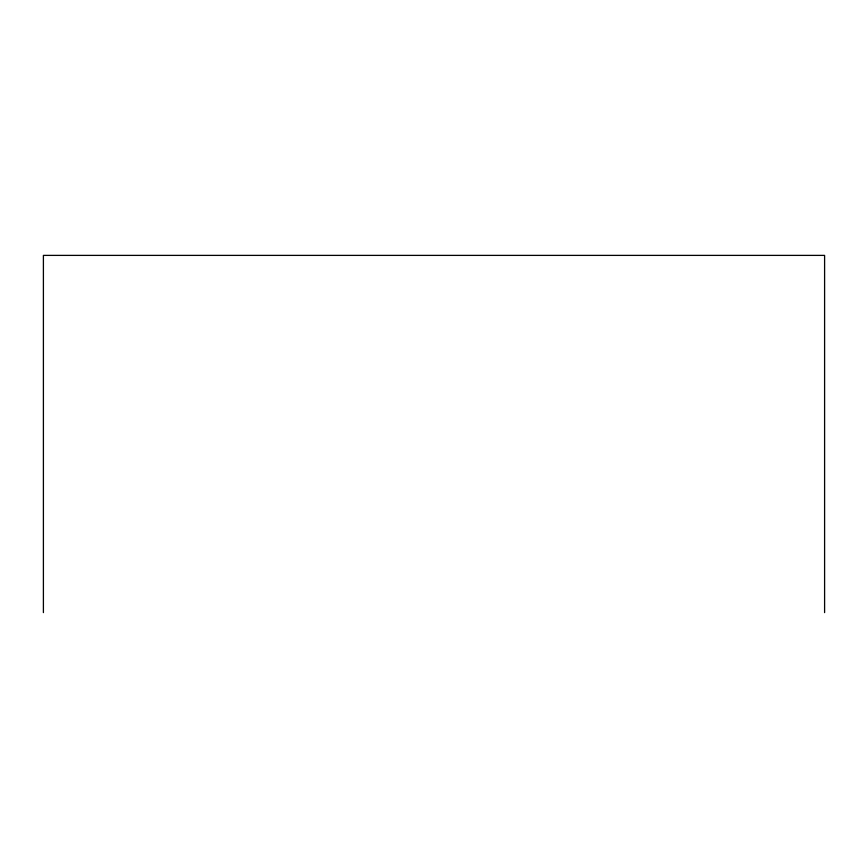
<?xml version="1.0" encoding="UTF-8"?>
<svg xmlns="http://www.w3.org/2000/svg" width="868" height="868" viewBox="0 0 868 868"><rect width="100%" height="100%" fill="white"/><g stroke="black" fill="none" stroke-linecap="round" stroke-linejoin="round"><path stroke-width="1.3" d="M824.6 612.613L824.6 255.387L43.4 255.387L43.4 612.613"/></g></svg>
